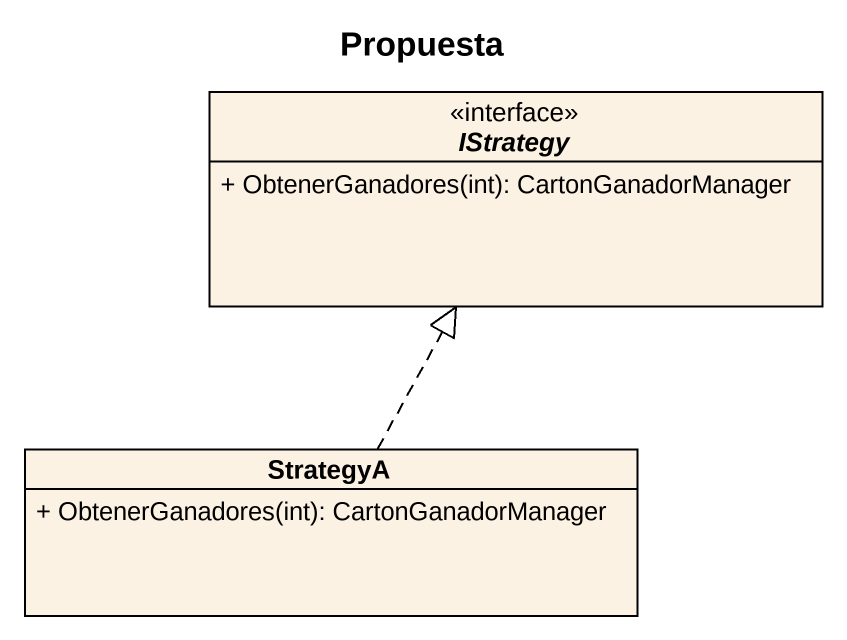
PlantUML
@startuml
title Propuesta
hide circle
hide empty members
skinparam classAttributeIconSize 0
interface IStrategy <<interface>> {
  + ObtenerGanadores(int): CartonGanadorManager
}
class StrategyA {
  + ObtenerGanadores(int): CartonGanadorManager
}
StrategyA .up.|> IStrategy
@enduml
